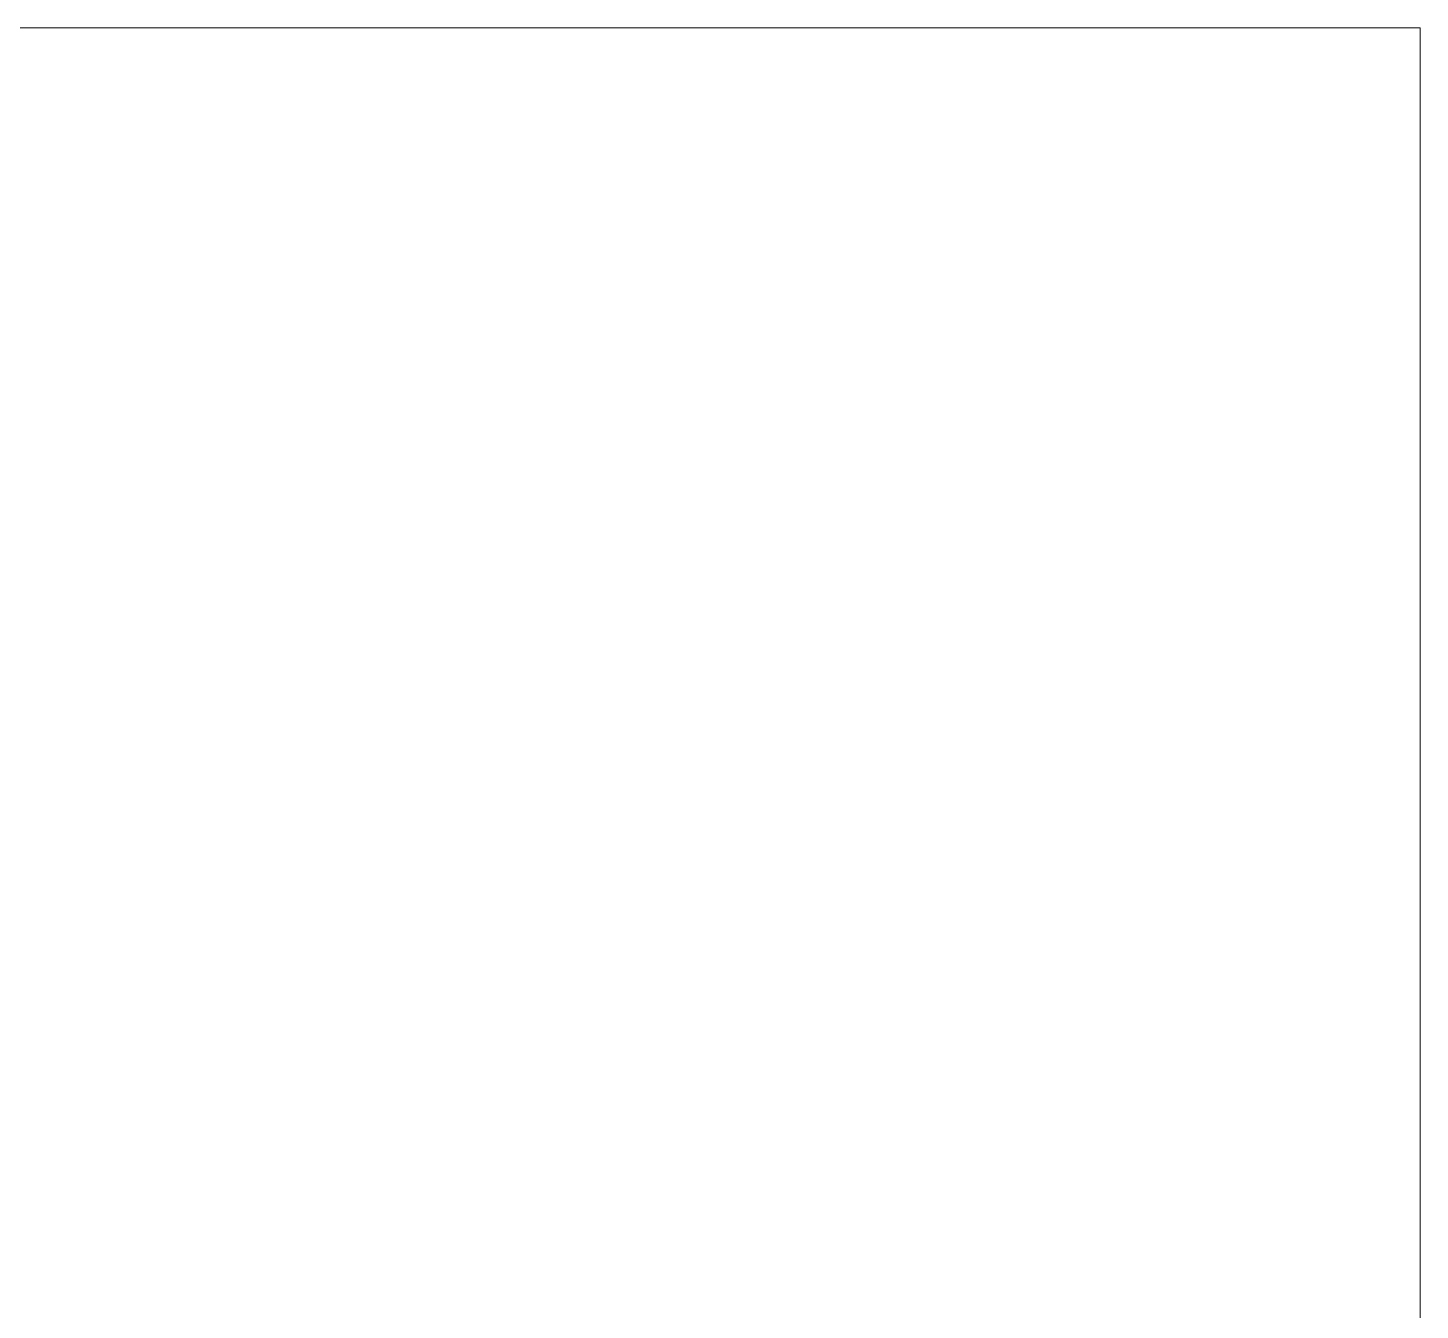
# Model space of a CAD drawing. Header units: millimetres. Extents: x -22227 to 20164, y 15335 to 61747.
# Drawn here: x -5441.7 to -5175.9, y 61502.1 to 61746.9 of the extents above; entities that cross this region are included whole.
import ezdxf

# ---------------------------------------------------------------- set-up
doc = ezdxf.new("R2010")
doc.units = ezdxf.units.MM
doc.layers.add('M-EQPM', color=7, linetype='Continuous', lineweight=5)

# ---------------------------------------------------------------- blocks, each defined once
blk = doc.blocks.new('DanNong_VRV - OD-A-1-1235631-MẶT BẰNG BỐ TRÍ THIẾT BỊ')
at = {"layer": 'M-EQPM'}
for p, q in [((-885, 688.22), (655, 688.22)), ((-885, 688.22), (655, 688.22)), ((-876.43, 688.22), (655, 688.22)), ((-846.87, 688.22), (616.87, 688.22)), ((-846.87, 688.22), (585, 688.22)), ((616.87, 688.22), (-846.87, 688.22)), ((616.87, 688.22), (-846.87, 688.22)), ((616.87, 688.22), (-846.87, 688.22)), ((616.87, 688.22), (-846.87, 688.22)), ((616.87, 688.22), (-846.87, 688.22)), ((616.87, 688.22), (-846.87, 688.22)), ((616.87, 688.22), (-846.87, 688.22)), ((616.87, 688.22), (-846.87, 688.22)), ((616.87, 688.22), (-846.87, 688.22)), ((616.87, 688.22), (-846.87, 688.22)), ((-688.5, 688.22), (515.5, 688.22)), ((630.18, 688.22), (636.18, 688.22)), ((630.18, 688.22), (636.18, 688.22)), ((631.18, 688.22), (638.18, 688.22)), ((631.18, 688.22), (638.18, 688.22)), ((631.18, 688.22), (638.18, 688.22)), ((631.18, 688.22), (638.18, 688.22)), ((655, -311.78), (655, 688.22)), ((655, 658.41), (655, 667.41)), ((655, 658.41), (655, 667.41)), ((655, -271.95), (655, 650.03)), ((655, 650.03), (655, -271.95)), ((655, 650.03), (655, -271.95)), ((655, 650.03), (655, -271.95)), ((655, 650.03), (655, -271.95)), ((655, 650.03), (655, -271.95)), ((655, 650.03), (655, -271.95)), ((655, 650.03), (655, -271.95)), ((655, 650.03), (655, -271.95)), ((655, 650.03), (655, -271.95)), ((655, 650.03), (655, -271.95)), ((655, 626.16), (655, 635.16)), ((655, 626.16), (655, 635.16)), ((655, 622.23), (655, 618.16)), ((655, 587.76), (655, 622.23)), ((655, 582.38), (655, 587.86))]:
    blk.add_line(p, q, dxfattribs=at)
blk = doc.blocks.new('DanNong_VRV - OD-A-1-V165-MẶT BẰNG BỐ TRÍ THIẾT BỊ')
at = {"layer": 'M-EQPM'}
for p, q in [((-885, 688.22), (655, 688.22)), ((-885, 688.22), (655, 688.22)), ((-876.43, 688.22), (655, 688.22)), ((-846.87, 688.22), (616.87, 688.22)), ((-846.87, 688.22), (585, 688.22)), ((616.87, 688.22), (-846.87, 688.22)), ((616.87, 688.22), (-846.87, 688.22)), ((616.87, 688.22), (-846.87, 688.22)), ((616.87, 688.22), (-846.87, 688.22)), ((616.87, 688.22), (-846.87, 688.22)), ((616.87, 688.22), (-846.87, 688.22)), ((616.87, 688.22), (-846.87, 688.22)), ((616.87, 688.22), (-846.87, 688.22)), ((616.87, 688.22), (-846.87, 688.22)), ((616.87, 688.22), (-846.87, 688.22)), ((-688.5, 688.22), (515.5, 688.22)), ((630.18, 688.22), (636.18, 688.22)), ((630.18, 688.22), (636.18, 688.22)), ((631.18, 688.22), (638.18, 688.22)), ((631.18, 688.22), (638.18, 688.22)), ((631.18, 688.22), (638.18, 688.22)), ((631.18, 688.22), (638.18, 688.22)), ((655, -311.78), (655, 688.22)), ((655, 658.41), (655, 667.41)), ((655, 658.41), (655, 667.41)), ((655, -271.95), (655, 650.03)), ((655, 650.03), (655, -271.95)), ((655, 650.03), (655, -271.95)), ((655, 650.03), (655, -271.95)), ((655, 650.03), (655, -271.95)), ((655, 650.03), (655, -271.95)), ((655, 650.03), (655, -271.95)), ((655, 650.03), (655, -271.95)), ((655, 650.03), (655, -271.95)), ((655, 650.03), (655, -271.95)), ((655, 650.03), (655, -271.95)), ((655, 626.16), (655, 635.16)), ((655, 626.16), (655, 635.16)), ((655, 622.23), (655, 618.16)), ((655, 587.76), (655, 622.23)), ((655, 582.38), (655, 587.86))]:
    blk.add_line(p, q, dxfattribs=at)
blk = doc.blocks.new('DanNong_VRV - OD-A-1-V174-MẶT BẰNG BỐ TRÍ THIẾT BỊ')
at = {"layer": 'M-EQPM'}
for p, q in [((-885, 688.22), (655, 688.22)), ((-885, 688.22), (655, 688.22)), ((-885, 688.22), (655, 688.22)), ((-885, 688.22), (655, 688.22)), ((-876.43, 688.22), (655, 688.22)), ((-876.43, 688.22), (655, 688.22)), ((-846.87, 688.22), (616.87, 688.22)), ((-846.87, 688.22), (585, 688.22)), ((616.87, 688.22), (-846.87, 688.22)), ((616.87, 688.22), (-846.87, 688.22)), ((616.87, 688.22), (-846.87, 688.22)), ((616.87, 688.22), (-846.87, 688.22)), ((616.87, 688.22), (-846.87, 688.22)), ((616.87, 688.22), (-846.87, 688.22)), ((616.87, 688.22), (-846.87, 688.22)), ((616.87, 688.22), (-846.87, 688.22)), ((616.87, 688.22), (-846.87, 688.22)), ((616.87, 688.22), (-846.87, 688.22)), ((-846.87, 688.22), (616.87, 688.22)), ((-846.87, 688.22), (585, 688.22)), ((616.87, 688.22), (-846.87, 688.22)), ((616.87, 688.22), (-846.87, 688.22)), ((616.87, 688.22), (-846.87, 688.22)), ((616.87, 688.22), (-846.87, 688.22)), ((616.87, 688.22), (-846.87, 688.22)), ((616.87, 688.22), (-846.87, 688.22)), ((616.87, 688.22), (-846.87, 688.22)), ((616.87, 688.22), (-846.87, 688.22)), ((616.87, 688.22), (-846.87, 688.22)), ((616.87, 688.22), (-846.87, 688.22)), ((-688.5, 688.22), (515.5, 688.22)), ((-688.5, 688.22), (515.5, 688.22)), ((630.18, 688.22), (636.18, 688.22)), ((630.18, 688.22), (636.18, 688.22)), ((630.18, 688.22), (636.18, 688.22)), ((630.18, 688.22), (636.18, 688.22)), ((631.18, 688.22), (638.18, 688.22)), ((631.18, 688.22), (638.18, 688.22)), ((631.18, 688.22), (638.18, 688.22)), ((631.18, 688.22), (638.18, 688.22)), ((631.18, 688.22), (638.18, 688.22)), ((631.18, 688.22), (638.18, 688.22)), ((631.18, 688.22), (638.18, 688.22)), ((631.18, 688.22), (638.18, 688.22)), ((655, -311.78), (655, 688.22)), ((655, -311.78), (655, 688.22)), ((655, 658.41), (655, 667.41)), ((655, 658.41), (655, 667.41)), ((655, 658.41), (655, 667.41)), ((655, 658.41), (655, 667.41)), ((655, -271.95), (655, 650.03)), ((655, 650.03), (655, -271.95)), ((655, 650.03), (655, -271.95)), ((655, 650.03), (655, -271.95)), ((655, 650.03), (655, -271.95)), ((655, 650.03), (655, -271.95)), ((655, 650.03), (655, -271.95)), ((655, 650.03), (655, -271.95)), ((655, 650.03), (655, -271.95)), ((655, 650.03), (655, -271.95)), ((655, 650.03), (655, -271.95)), ((655, -271.95), (655, 650.03)), ((655, 650.03), (655, -271.95)), ((655, 650.03), (655, -271.95)), ((655, 650.03), (655, -271.95)), ((655, 650.03), (655, -271.95)), ((655, 650.03), (655, -271.95)), ((655, 650.03), (655, -271.95)), ((655, 650.03), (655, -271.95)), ((655, 650.03), (655, -271.95)), ((655, 650.03), (655, -271.95)), ((655, 650.03), (655, -271.95)), ((655, 626.16), (655, 635.16)), ((655, 626.16), (655, 635.16)), ((655, 626.16), (655, 635.16)), ((655, 626.16), (655, 635.16)), ((655, 622.23), (655, 618.16)), ((655, 587.76), (655, 622.23)), ((655, 622.23), (655, 618.16)), ((655, 587.76), (655, 622.23)), ((655, 582.38), (655, 587.86)), ((655, 582.38), (655, 587.86))]:
    blk.add_line(p, q, dxfattribs=at)
blk = doc.blocks.new('DanNong_VRV - OD-A-1-V179-MẶT BẰNG BỐ TRÍ THIẾT BỊ')
at = {"layer": 'M-EQPM'}
for p, q in [((-885, 688.22), (655, 688.22)), ((-885, 688.22), (655, 688.22)), ((-885, 688.22), (655, 688.22)), ((-885, 688.22), (655, 688.22)), ((-876.43, 688.22), (655, 688.22)), ((-876.43, 688.22), (655, 688.22)), ((-846.87, 688.22), (616.87, 688.22)), ((-846.87, 688.22), (585, 688.22)), ((616.87, 688.22), (-846.87, 688.22)), ((616.87, 688.22), (-846.87, 688.22)), ((616.87, 688.22), (-846.87, 688.22)), ((616.87, 688.22), (-846.87, 688.22)), ((616.87, 688.22), (-846.87, 688.22)), ((616.87, 688.22), (-846.87, 688.22)), ((616.87, 688.22), (-846.87, 688.22)), ((616.87, 688.22), (-846.87, 688.22)), ((616.87, 688.22), (-846.87, 688.22)), ((616.87, 688.22), (-846.87, 688.22)), ((-846.87, 688.22), (616.87, 688.22)), ((-846.87, 688.22), (585, 688.22)), ((616.87, 688.22), (-846.87, 688.22)), ((616.87, 688.22), (-846.87, 688.22)), ((616.87, 688.22), (-846.87, 688.22)), ((616.87, 688.22), (-846.87, 688.22)), ((616.87, 688.22), (-846.87, 688.22)), ((616.87, 688.22), (-846.87, 688.22)), ((616.87, 688.22), (-846.87, 688.22)), ((616.87, 688.22), (-846.87, 688.22)), ((616.87, 688.22), (-846.87, 688.22)), ((616.87, 688.22), (-846.87, 688.22)), ((-688.5, 688.22), (515.5, 688.22)), ((-688.5, 688.22), (515.5, 688.22)), ((630.18, 688.22), (636.18, 688.22)), ((630.18, 688.22), (636.18, 688.22)), ((630.18, 688.22), (636.18, 688.22)), ((630.18, 688.22), (636.18, 688.22)), ((631.18, 688.22), (638.18, 688.22)), ((631.18, 688.22), (638.18, 688.22)), ((631.18, 688.22), (638.18, 688.22)), ((631.18, 688.22), (638.18, 688.22)), ((631.18, 688.22), (638.18, 688.22)), ((631.18, 688.22), (638.18, 688.22)), ((631.18, 688.22), (638.18, 688.22)), ((631.18, 688.22), (638.18, 688.22)), ((655, -311.78), (655, 688.22)), ((655, -311.78), (655, 688.22)), ((655, 658.41), (655, 667.41)), ((655, 658.41), (655, 667.41)), ((655, 658.41), (655, 667.41)), ((655, 658.41), (655, 667.41)), ((655, -271.95), (655, 650.03)), ((655, 650.03), (655, -271.95)), ((655, 650.03), (655, -271.95)), ((655, 650.03), (655, -271.95)), ((655, 650.03), (655, -271.95)), ((655, 650.03), (655, -271.95)), ((655, 650.03), (655, -271.95)), ((655, 650.03), (655, -271.95)), ((655, 650.03), (655, -271.95)), ((655, 650.03), (655, -271.95)), ((655, 650.03), (655, -271.95)), ((655, -271.95), (655, 650.03)), ((655, 650.03), (655, -271.95)), ((655, 650.03), (655, -271.95)), ((655, 650.03), (655, -271.95)), ((655, 650.03), (655, -271.95)), ((655, 650.03), (655, -271.95)), ((655, 650.03), (655, -271.95)), ((655, 650.03), (655, -271.95)), ((655, 650.03), (655, -271.95)), ((655, 650.03), (655, -271.95)), ((655, 650.03), (655, -271.95)), ((655, 626.16), (655, 635.16)), ((655, 626.16), (655, 635.16)), ((655, 626.16), (655, 635.16)), ((655, 626.16), (655, 635.16)), ((655, 622.23), (655, 618.16)), ((655, 587.76), (655, 622.23)), ((655, 622.23), (655, 618.16)), ((655, 587.76), (655, 622.23)), ((655, 582.38), (655, 587.86)), ((655, 582.38), (655, 587.86))]:
    blk.add_line(p, q, dxfattribs=at)
blk = doc.blocks.new('AK-SGS-M3-Hrvt_rvt-1-MẶT BẰNG BỐ TRÍ THIẾT BỊ')
at = {"layer": 'M-EQPM', "lineweight": 9}
for name in ['DanNong_VRV - OD-A-1-1235631-MẶT BẰNG BỐ TRÍ THIẾT BỊ', 'DanNong_VRV - OD-A-1-V165-MẶT BẰNG BỐ TRÍ THIẾT BỊ', 'DanNong_VRV - OD-A-1-V174-MẶT BẰNG BỐ TRÍ THIẾT BỊ', 'DanNong_VRV - OD-A-1-V179-MẶT BẰNG BỐ TRÍ THIẾT BỊ']:
    blk.add_blockref(name, (-5830.9, 61058.71), dxfattribs=at)

msp = doc.modelspace()

# ---------------------------------------------------------------- block references
at = {"lineweight": 5}
msp.add_blockref('AK-SGS-M3-Hrvt_rvt-1-MẶT BẰNG BỐ TRÍ THIẾT BỊ', (0, 0), dxfattribs=at)

doc.saveas('drawing.dxf')
